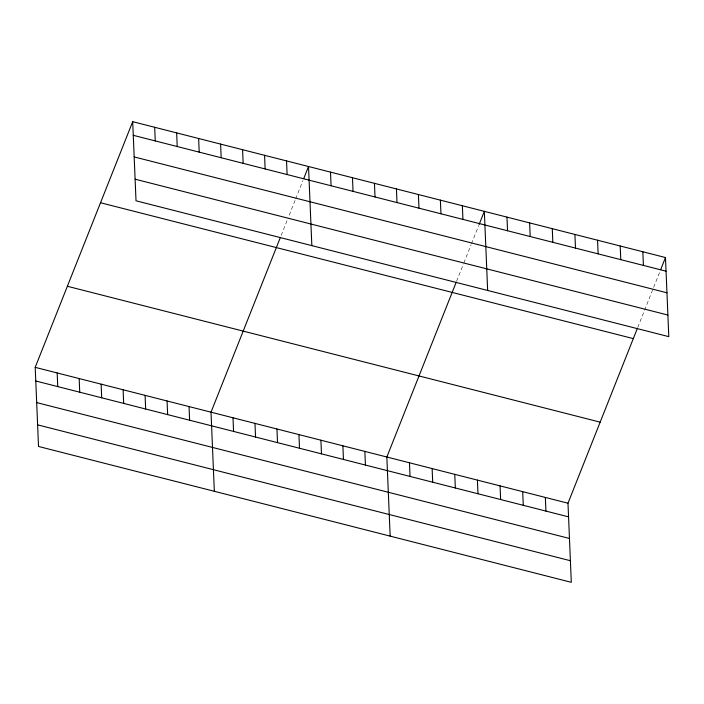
<?xml version="1.0" encoding="UTF-8"?>
<svg xmlns="http://www.w3.org/2000/svg" width="704" height="704" viewBox="0 0 704 704"><rect width="100%" height="100%" fill="white"/><g stroke="black" fill="none" stroke-linecap="round" stroke-linejoin="round"><path stroke-width="0.53" stroke-dasharray="3.52 2.64" d="M281.169 235.418L287.206 220.22M289.212 215.151L295.249 199.954M295.645 198.942L302.887 180.699M456.588 281.274L463.426 264.044M463.822 263.032L471.064 244.79M471.469 243.778L478.702 225.535M637.736 327.466L660.255 270.714"/><path stroke-width="1.06" d="M637.331 328.478L567.987 503.21L571.305 582.322L38.518 446.459L35.2 367.347L132.695 121.678L665.482 257.541L668.8 336.653L136.013 200.79L132.695 121.678M280.368 237.45L211.015 412.183L214.333 491.295M303.688 178.675L308.519 166.514L311.837 245.626M456.183 282.286L386.839 457.019L390.157 536.131M479.107 224.523L484.334 211.35L487.652 290.462M660.66 269.702L665.482 257.541M133.267 135.318L666.054 271.19M134.174 156.922L666.961 292.794M135.106 179.186L667.894 315.049M100.522 202.743L633.31 338.615M67.373 286.273L600.16 422.145M35.2 367.347L567.987 503.21M35.772 380.987L568.559 516.859M36.678 402.591L569.466 538.463M37.611 424.855L570.398 560.718M642.84 251.768L643.412 265.408M620.198 245.995L620.77 259.635M597.555 240.222L598.127 253.862M574.913 234.441L575.485 248.09M552.27 228.668L552.842 242.317M545.345 497.438L545.917 511.086M529.628 222.895L530.191 236.544M522.702 491.665L523.274 505.305M506.977 217.122L507.549 230.762M500.06 485.892L500.632 499.532M477.409 480.119L477.981 493.759M462.361 205.744L462.933 219.384M454.766 474.338L455.338 487.986M440.378 200.138L440.95 213.778M432.124 468.565L432.696 482.214M418.405 194.533L418.977 208.182M409.482 462.792L410.054 476.441M396.431 188.927L397.003 202.576M374.449 183.322L375.021 196.97M364.866 451.414L365.438 465.062M352.475 177.716L353.047 191.365M342.883 445.808L343.455 459.457M330.493 172.119L331.065 185.759M320.91 440.202L321.482 453.851M298.927 434.597L299.499 448.246M286.537 160.908L287.109 174.548M276.954 429L277.526 442.64M264.563 155.302L265.135 168.942M254.971 423.394L255.543 437.034M242.581 149.697L243.153 163.346M232.998 417.789L233.57 431.429M220.607 144.091L221.179 157.74M198.634 138.486L199.206 152.134M189.042 406.578L189.614 420.226M176.651 132.88L177.223 146.529M167.068 400.972L167.64 414.621M154.678 127.283L155.25 140.923M145.086 395.366L145.658 409.015M123.112 389.761L123.684 403.41M101.13 384.164L101.702 397.804M79.156 378.558L79.728 392.198M57.174 372.953L57.746 386.593"/></g></svg>
